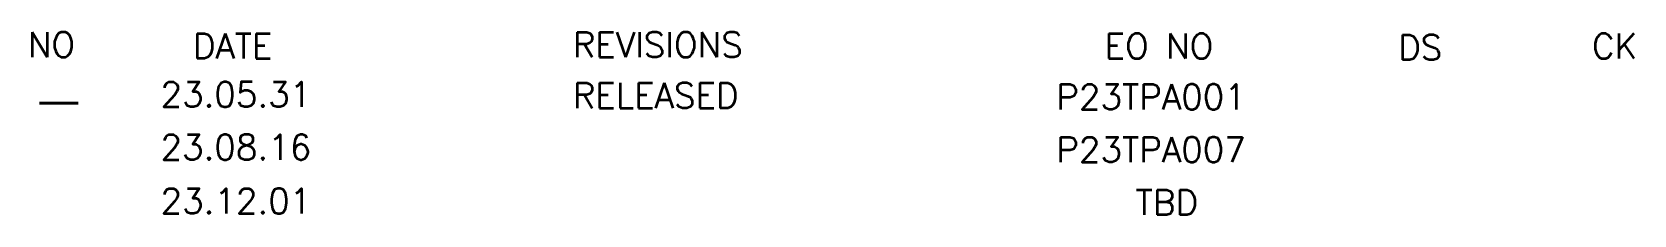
# Model space of a CAD drawing. Extents: x 3807 to 5911, y -3458 to 20.
# Drawn here: x 5087.7 to 5231.7, y -985.9 to -969.5 of the extents above; entities that cross this region are included whole.
import ezdxf

# ---------------------------------------------------------------- set-up
doc = ezdxf.new("R2010")
doc.units = 0
doc.header["$MEASUREMENT"] = 0
doc.layers.get('0').update_dxf_attribs({"linetype": 'CONTINUOUS'})
doc.styles.add('HDM', font='SIMPLEX', dxfattribs={"bigfont": 'HDM'})

msp = doc.modelspace()

# ---------------------------------------------------------------- texts
at = {"color": 4, "style": 'HDM'}
for s, height, p in [('NO', 2.25871, (5087.282, -971.742)), ('DATE ', 2.25871, (5102.1245, -971.8622)), ('REVISIONS', 2.25871, (5136.2857, -971.7501)), ('EO NO ', 2.25871, (5184.1114, -971.8734)), ('DS', 2.25871, (5210.498, -971.9905)), ('CK', 2.25871, (5227.9351, -971.8722)), ('23.05.31', 2.25871, (5099.222, -976.2223)), ('RELEASED', 2.25871, (5136.2857, -976.3174)), ('P23TPA001', 2.25871, (5179.7701, -976.4407)), ('-', 4.5174, (5087.5659, -977.8007)), ('23.08.16', 2.25871, (5099.222, -980.9656)), ('P23TPA007', 2.25871, (5179.7701, -981.184)), ('23.12.01', 2.25871, (5099.222, -985.8052)), ('TBD', 2.25871, (5186.8946, -985.9301))]:
    msp.add_text(s, height=height, dxfattribs=at).set_placement(p)

doc.saveas('drawing.dxf')
